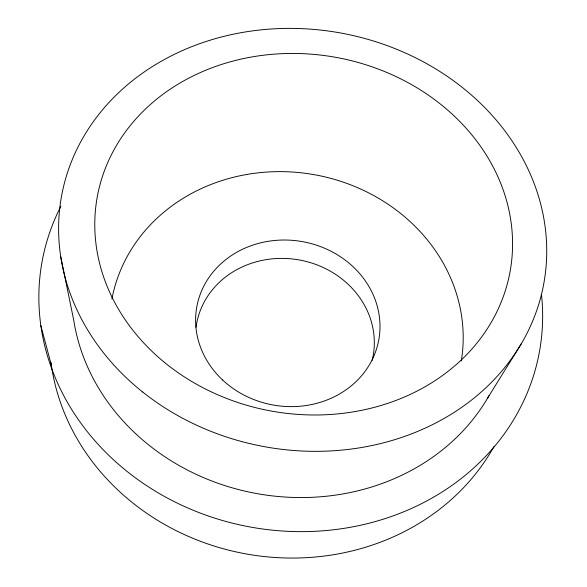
<?xml version="1.0" encoding="UTF-8"?>
<svg xmlns="http://www.w3.org/2000/svg" width="587" height="587" viewBox="0 0 587 587"><rect width="100%" height="100%" fill="white"/><g stroke="black" fill="none" stroke-linecap="round" stroke-linejoin="round"><path stroke-width="0.88" d="M487.636 398.037L521.461 343.476M40.855 325.668L51.34 365.07M60.784 256.981L73.735 320.216A220.851 195.464 10.1 0 0 256.607 493.542A220.851 195.464 10.1 0 0 489.008 395.667M493.931 446.619A235.262 212.435 10.1 0 1 243.686 553.475A235.262 212.435 10.1 0 1 50.966 362.326M196.029 327.267A89.723 81.153 10.1 0 1 300.016 260.092A89.723 81.153 10.1 0 1 372.165 360.367M541.485 294.557A252.726 223.97 10.1 0 1 249.93 526.95A252.726 223.97 10.1 0 1 60.901 206.22M111.904 299.054A177.435 159.561 10.1 0 1 314.111 174.655A177.435 159.561 10.1 0 1 461.301 360.99M222.62 379.994A92.475 82.994 10.1 0 0 376.861 347.856A92.475 82.994 10.1 0 0 263.915 242.108A92.475 82.994 10.1 0 0 222.62 379.994M164.455 362.377A209.764 179.783 10.1 0 0 508.166 280.557A209.764 179.783 10.1 0 0 238.388 59.727A209.764 179.783 10.1 0 0 164.455 362.377M142.663 391.999A245.065 210.329 10.1 0 0 542.278 291.005A245.065 210.329 10.1 0 0 223.053 36.577A245.065 210.329 10.1 0 0 142.663 391.999"/></g></svg>
